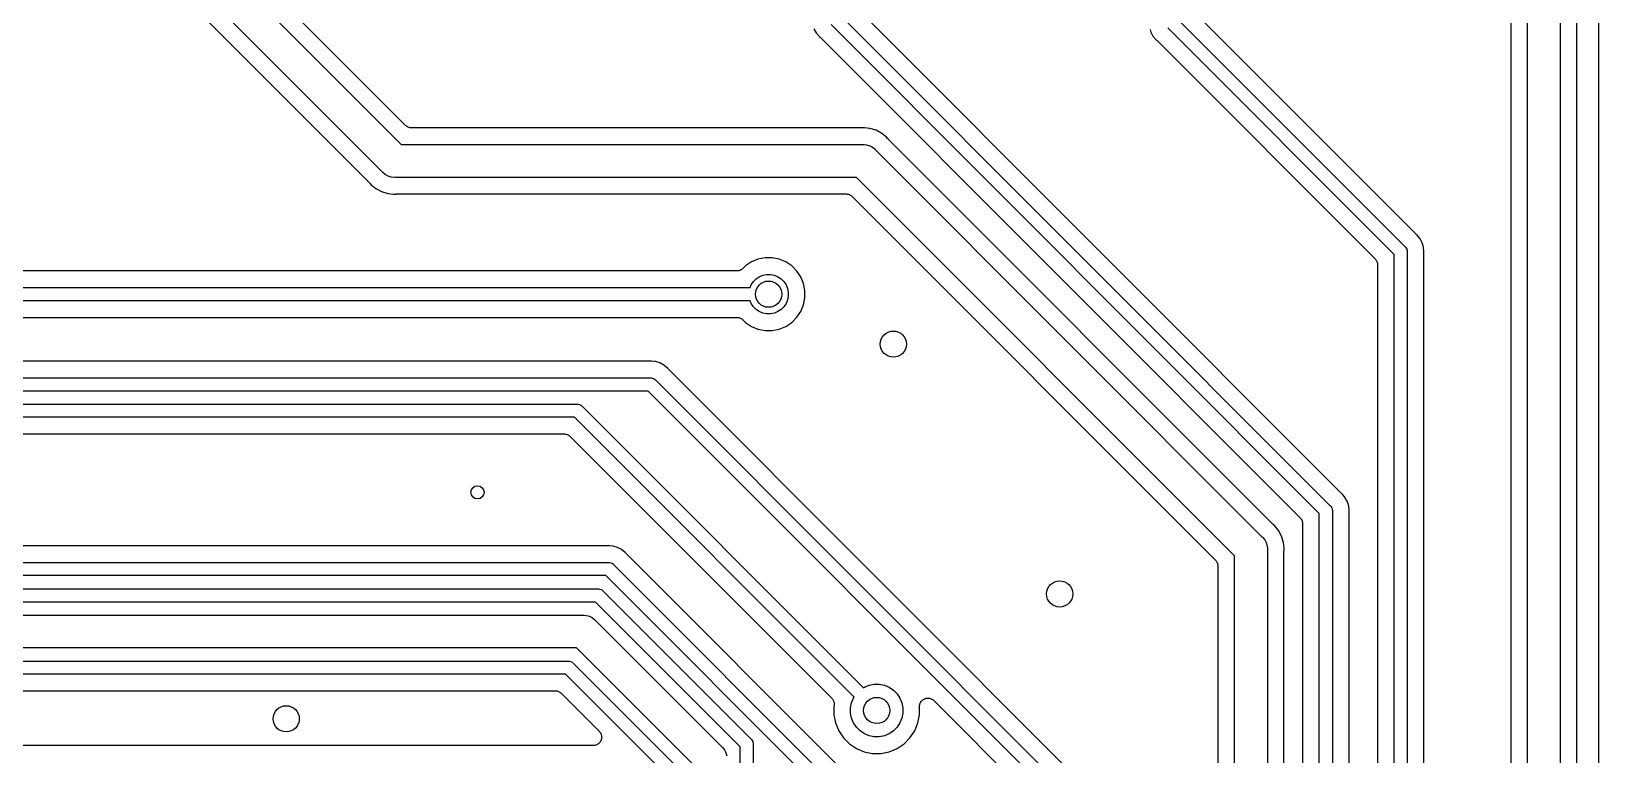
# Model space of a CAD drawing. Extents: x 49 to 143, y -158 to -38.
# Drawn here: x 118.92 to 142.85, y -80.68 to -69.65 of the extents above; entities that cross this region are included whole.
import ezdxf

# ---------------------------------------------------------------- set-up
doc = ezdxf.new("R2010")
doc.units = 0
doc.layers.add('BLACK', color=7, linetype='CONTINUOUS')

msp = doc.modelspace()

# ---------------------------------------------------------------- linework, layer by layer
at = {"layer": 'BLACK', "linetype": 'CONTINUOUS'}
for p, q in [((142.85, -38.2393), (142.85, -147.177)), ((120.9, -67.7144), (124.564, -71.378)), ((124.632, -71.0868), (121.191, -67.6464)), ((120.316, -68.1963), (124.082, -71.9625)), ((124.275, -71.7961), (120.482, -68.0035)), ((141.761, -126.058), (141.761, -68.836)), ((142.261, -68.7447), (142.261, -126.15)), ((142.515, -126.131), (142.515, -68.7634)), ((141.507, -68.9938), (141.507, -116.2)), ((138.918, -76.695), (131.588, -69.3654)), ((130.868, -69.6109), (130.901, -69.6724)), ((138.584, -77.0034), (131.13, -69.549)), ((131.297, -69.4334), (138.751, -76.8878)), ((136, -69.623), (136.011, -69.6614)), ((139.727, -73.0537), (136.273, -69.5995)), ((136.44, -69.4839), (139.894, -72.9381)), ((140.061, -72.7453), (136.731, -69.4159)), ((130.901, -69.6724), (130.945, -69.7263)), ((130.945, -69.7263), (130.954, -69.7335)), ((130.954, -69.7335), (130.955, -69.7346)), ((130.955, -69.7346), (130.959, -69.7384)), ((130.959, -69.7384), (130.963, -69.7418)), ((130.963, -69.7418), (138.293, -77.0714)), ((136.011, -69.6614), (136.044, -69.7229)), ((136.044, -69.7229), (136.088, -69.7768)), ((136.088, -69.7768), (136.097, -69.784)), ((136.097, -69.784), (136.099, -69.7851)), ((136.099, -69.7851), (136.102, -69.7889)), ((136.102, -69.7889), (136.106, -69.7923)), ((136.106, -69.7923), (139.436, -73.1217)), ((124.641, -71.0943), (124.632, -71.0868)), ((124.65, -71.1018), (124.641, -71.0943)), ((124.65, -71.1021), (124.65, -71.1018)), ((124.651, -71.1025), (124.65, -71.1021)), ((124.661, -71.1081), (124.651, -71.1025)), ((124.671, -71.1137), (124.661, -71.1081)), ((124.672, -71.1139), (124.671, -71.1137)), ((124.673, -71.1142), (124.672, -71.1139)), ((124.684, -71.1177), (124.673, -71.1142)), ((124.695, -71.1212), (124.684, -71.1177)), ((124.696, -71.1213), (124.695, -71.1212)), ((124.696, -71.1215), (124.696, -71.1213)), ((124.708, -71.1227), (124.696, -71.1215)), ((124.72, -71.124), (124.708, -71.1227)), ((124.721, -71.124), (124.72, -71.124)), ((131.592, -71.124), (124.721, -71.124)), ((124.721, -71.124), (124.721, -71.124)), ((124.721, -71.124), (124.721, -71.124)), ((124.721, -71.124), (124.721, -71.124)), ((131.597, -71.1235), (131.592, -71.124)), ((131.602, -71.1235), (131.597, -71.1235)), ((131.604, -71.1234), (131.602, -71.1235)), ((131.623, -71.1216), (131.604, -71.1234)), ((131.641, -71.1234), (131.623, -71.1216)), ((131.722, -71.1313), (131.641, -71.1234)), ((131.641, -71.1234), (131.641, -71.1234)), ((131.817, -71.1601), (131.722, -71.1313)), ((131.904, -71.2069), (131.817, -71.1601)), ((131.981, -71.2699), (131.904, -71.2069)), ((131.993, -71.2843), (131.981, -71.2699)), ((131.997, -71.2881), (131.993, -71.2843)), ((132, -71.2923), (131.997, -71.2881)), ((132.001, -71.2935), (132, -71.2923)), ((137.875, -77.1679), (132.001, -71.2935)), ((124.564, -71.378), (131.611, -71.378)), ((131.611, -71.378), (131.623, -71.3768)), ((131.623, -71.3768), (131.635, -71.378)), ((131.635, -71.378), (131.672, -71.3816)), ((131.672, -71.3816), (131.719, -71.3959)), ((131.719, -71.3959), (131.762, -71.4191)), ((131.762, -71.4191), (131.8, -71.4504)), ((131.8, -71.4504), (131.808, -71.4599)), ((131.808, -71.4599), (137.709, -77.3607)), ((124.282, -71.8056), (124.275, -71.7961)), ((124.082, -71.9625), (124.083, -71.9637)), ((124.083, -71.9637), (124.086, -71.9679)), ((124.086, -71.9679), (124.09, -71.9717)), ((124.09, -71.9717), (124.102, -71.9861)), ((124.102, -71.9861), (124.179, -72.0491)), ((124.32, -71.8369), (124.282, -71.8056)), ((124.354, -71.8548), (124.32, -71.8369)), ((124.364, -71.8601), (124.354, -71.8548)), ((124.411, -71.8744), (124.364, -71.8601)), ((124.46, -71.8792), (124.411, -71.8744)), ((124.472, -71.878), (124.46, -71.8792)), ((131.519, -71.878), (124.472, -71.878)), ((137.291, -77.6498), (131.519, -71.878)), ((124.179, -72.0491), (124.266, -72.0959)), ((124.266, -72.0959), (124.361, -72.1247)), ((124.361, -72.1247), (124.441, -72.1326)), ((124.441, -72.1326), (124.441, -72.1326)), ((124.441, -72.1326), (124.46, -72.1344)), ((124.46, -72.1344), (124.479, -72.1326)), ((124.479, -72.1326), (124.48, -72.1324)), ((124.48, -72.1324), (124.486, -72.1325)), ((124.486, -72.1325), (124.491, -72.132)), ((124.491, -72.132), (131.361, -72.132)), ((131.361, -72.132), (131.362, -72.132)), ((131.362, -72.132), (131.362, -72.132)), ((131.362, -72.132), (131.362, -72.132)), ((131.362, -72.132), (131.363, -72.132)), ((131.363, -72.132), (131.375, -72.1333)), ((131.375, -72.1333), (131.387, -72.1345)), ((131.387, -72.1345), (131.387, -72.1347)), ((131.387, -72.1347), (131.388, -72.1348)), ((131.388, -72.1348), (131.399, -72.1383)), ((131.399, -72.1383), (131.41, -72.1418)), ((131.41, -72.1418), (131.411, -72.1421)), ((131.411, -72.1421), (131.411, -72.1423)), ((131.411, -72.1423), (131.422, -72.1479)), ((131.422, -72.1479), (131.432, -72.1535)), ((131.432, -72.1535), (131.433, -72.1539)), ((131.433, -72.1539), (131.433, -72.1542)), ((131.433, -72.1542), (131.442, -72.1617)), ((131.442, -72.1617), (131.451, -72.1692)), ((131.451, -72.1692), (137, -77.7178)), ((140.065, -72.7487), (140.061, -72.7453)), ((140.068, -72.7525), (140.065, -72.7487)), ((140.07, -72.7536), (140.068, -72.7525)), ((140.079, -72.7608), (140.07, -72.7536)), ((139.894, -72.9381), (139.898, -72.9412)), ((139.898, -72.9412), (139.911, -72.9565)), ((139.911, -72.9565), (139.92, -72.9738)), ((139.92, -72.9738), (139.922, -72.9798)), ((139.922, -72.9798), (139.925, -72.9918)), ((139.925, -72.9918), (139.926, -72.9927)), ((139.926, -72.9927), (139.927, -73.0074)), ((140.123, -72.8147), (140.079, -72.7608)), ((140.156, -72.8762), (140.123, -72.8147)), ((140.169, -72.9205), (140.156, -72.8762)), ((140.169, -72.9206), (140.169, -72.9205)), ((140.176, -72.9429), (140.169, -72.9206)), ((140.183, -73.0123), (140.176, -72.9429)), ((129.822, -73.2297), (129.783, -73.2688)), ((129.913, -73.1691), (129.822, -73.2297)), ((130.013, -73.1273), (129.913, -73.1691)), ((130.12, -73.106), (130.013, -73.1273)), ((130.23, -73.106), (130.12, -73.106)), ((130.337, -73.1273), (130.23, -73.106)), ((130.437, -73.1691), (130.337, -73.1273)), ((130.528, -73.2297), (130.437, -73.1691)), ((130.605, -73.3068), (130.528, -73.2297)), ((139.436, -73.1217), (139.436, -73.122)), ((139.436, -73.122), (139.436, -73.122)), ((139.436, -73.122), (139.436, -73.1221)), ((139.436, -73.1221), (139.437, -73.123)), ((139.437, -73.123), (139.444, -73.1322)), ((139.444, -73.1322), (139.452, -73.1413)), ((139.452, -73.1413), (139.452, -73.1418)), ((139.452, -73.1418), (139.453, -73.1424)), ((139.453, -73.1424), (139.458, -73.1528)), ((139.458, -73.1528), (139.463, -73.1631)), ((139.463, -73.1631), (139.464, -73.1638)), ((139.464, -73.1638), (139.464, -73.1644)), ((139.464, -73.1644), (139.467, -73.1756)), ((139.467, -73.1756), (139.471, -73.1869)), ((139.471, -73.1869), (139.471, -73.1875)), ((139.471, -73.1875), (139.471, -73.1882)), ((139.471, -73.1882), (139.472, -73.1998)), ((139.472, -73.1998), (139.473, -73.2115)), ((139.473, -73.2115), (139.473, -99.3688)), ((139.727, -99.5266), (139.727, -73.0537)), ((139.927, -73.0074), (139.927, -73.0074)), ((139.927, -73.0074), (139.927, -73.0123)), ((139.927, -73.0123), (139.927, -73.0172)), ((139.927, -73.0172), (139.927, -99.5631)), ((140.181, -73.0342), (140.182, -73.0288)), ((140.181, -73.0359), (140.181, -73.0342)), ((140.181, -99.5444), (140.181, -73.0359)), ((140.182, -73.0235), (140.183, -73.0123)), ((140.182, -73.0288), (140.182, -73.0235)), ((129.693, -73.306), (117.801, -73.306)), ((129.705, -73.3049), (129.693, -73.306)), ((129.716, -73.3038), (129.705, -73.3049)), ((129.717, -73.3036), (129.716, -73.3038)), ((129.718, -73.3036), (129.717, -73.3036)), ((129.729, -73.3002), (129.718, -73.3036)), ((129.74, -73.2969), (129.729, -73.3002)), ((129.741, -73.2966), (129.74, -73.2969)), ((129.752, -73.2909), (129.741, -73.2964)), ((129.741, -73.2964), (129.741, -73.2966)), ((129.762, -73.2855), (129.752, -73.2909)), ((129.763, -73.2851), (129.762, -73.2855)), ((129.772, -73.2774), (129.763, -73.2848)), ((129.763, -73.2848), (129.763, -73.2851)), ((129.781, -73.27), (129.772, -73.2774)), ((129.782, -73.2691), (129.781, -73.27)), ((129.783, -73.2688), (129.782, -73.2691)), ((129.782, -73.2691), (129.782, -73.2691)), ((129.782, -73.2691), (129.782, -73.2691)), ((129.909, -73.5179), (129.942, -73.4688)), ((129.942, -73.4688), (129.984, -73.427)), ((129.984, -73.427), (130.033, -73.3941)), ((130.033, -73.3941), (130.087, -73.3715)), ((130.087, -73.3715), (130.145, -73.36)), ((130.145, -73.36), (130.205, -73.36)), ((130.205, -73.36), (130.263, -73.3715)), ((130.263, -73.3715), (130.317, -73.3941)), ((130.317, -73.3941), (130.366, -73.427)), ((130.366, -73.427), (130.408, -73.4688)), ((130.408, -73.4688), (130.441, -73.5179)), ((130.666, -73.3976), (130.605, -73.3068)), ((130.708, -73.4984), (130.666, -73.3976)), ((117.643, -73.56), (129.892, -73.56)), ((129.892, -73.56), (129.909, -73.5179)), ((130.441, -73.5179), (130.463, -73.5725)), ((130.463, -73.5725), (130.475, -73.6305)), ((130.475, -73.6895), (130.463, -73.7475)), ((130.475, -73.6305), (130.475, -73.6895)), ((130.729, -73.6054), (130.708, -73.4984)), ((130.729, -73.7146), (130.729, -73.6054)), ((129.892, -73.76), (117.607, -73.76)), ((129.909, -73.8021), (129.892, -73.76)), ((129.942, -73.8512), (129.909, -73.8021)), ((129.984, -73.893), (129.942, -73.8512)), ((130.033, -73.9259), (129.984, -73.893)), ((130.087, -73.9485), (130.033, -73.9259)), ((130.145, -73.96), (130.087, -73.9485)), ((130.263, -73.9485), (130.205, -73.96)), ((130.317, -73.9259), (130.263, -73.9485)), ((130.366, -73.893), (130.317, -73.9259)), ((130.408, -73.8512), (130.366, -73.893)), ((130.441, -73.8021), (130.408, -73.8512)), ((130.463, -73.7475), (130.441, -73.8021)), ((130.605, -74.0132), (130.666, -73.9224)), ((130.666, -73.9224), (130.708, -73.8216)), ((130.708, -73.8216), (130.729, -73.7146)), ((117.626, -74.014), (129.693, -74.014)), ((129.693, -74.014), (129.693, -74.014)), ((129.693, -74.014), (129.693, -74.014)), ((129.693, -74.014), (129.693, -74.014)), ((129.693, -74.014), (129.695, -74.014)), ((129.695, -74.014), (129.706, -74.0153)), ((129.706, -74.0153), (129.718, -74.0165)), ((129.718, -74.0165), (129.719, -74.0167)), ((129.719, -74.0167), (129.719, -74.0168)), ((129.719, -74.0168), (129.731, -74.0203)), ((129.731, -74.0203), (129.742, -74.0238)), ((129.742, -74.0238), (129.742, -74.0241)), ((129.742, -74.0241), (129.743, -74.0243)), ((129.743, -74.0243), (129.753, -74.0299)), ((129.753, -74.0299), (129.764, -74.0355)), ((129.764, -74.0355), (129.764, -74.0359)), ((129.764, -74.0359), (129.765, -74.0362)), ((129.765, -74.0362), (129.774, -74.0437)), ((129.774, -74.0437), (129.783, -74.0512)), ((129.783, -74.0512), (129.822, -74.0903)), ((129.822, -74.0903), (129.913, -74.1509)), ((129.913, -74.1509), (130.013, -74.1927)), ((130.205, -73.96), (130.145, -73.96)), ((130.337, -74.1927), (130.437, -74.1509)), ((130.437, -74.1509), (130.528, -74.0903)), ((130.528, -74.0903), (130.605, -74.0132)), ((130.013, -74.1927), (130.12, -74.214)), ((130.12, -74.214), (130.23, -74.214)), ((130.23, -74.214), (130.337, -74.1927)), ((128.354, -74.684), (117.528, -74.684)), ((128.36, -74.6835), (128.354, -74.684)), ((128.365, -74.6835), (128.36, -74.6835)), ((128.367, -74.6834), (128.365, -74.6835)), ((128.378, -74.6823), (128.367, -74.6834)), ((128.389, -74.6834), (128.378, -74.6823)), ((128.447, -74.6891), (128.389, -74.6834)), ((128.389, -74.6834), (128.389, -74.6834)), ((128.514, -74.7094), (128.447, -74.6891)), ((128.576, -74.7422), (128.514, -74.7094)), ((128.63, -74.7865), (128.576, -74.7422)), ((128.637, -74.7952), (128.63, -74.7865)), ((128.64, -74.7989), (128.637, -74.7952)), ((128.644, -74.8031), (128.64, -74.7989)), ((128.645, -74.8044), (128.644, -74.8031)), ((136.378, -82.537), (128.645, -74.8044)), ((128.337, -75.138), (117.334, -75.138)), ((117.37, -74.938), (128.373, -74.938)), ((136.044, -82.8454), (128.337, -75.138)), ((128.373, -74.938), (128.378, -74.9375)), ((128.378, -74.9375), (128.383, -74.938)), ((128.383, -74.938), (128.383, -74.938)), ((128.383, -74.938), (128.398, -74.9394)), ((128.398, -74.9394), (128.416, -74.9452)), ((128.416, -74.9452), (128.434, -74.9544)), ((128.434, -74.9544), (128.449, -74.9669)), ((128.449, -74.9669), (128.452, -74.9708)), ((128.452, -74.9708), (136.211, -82.7298)), ((116.951, -75.338), (127.249, -75.338)), ((127.249, -75.338), (127.254, -75.3375)), ((127.254, -75.3375), (127.259, -75.338)), ((127.259, -75.338), (127.259, -75.338)), ((127.259, -75.338), (127.274, -75.3394)), ((127.274, -75.3394), (127.292, -75.3452)), ((127.292, -75.3452), (127.31, -75.3545)), ((127.31, -75.3545), (127.325, -75.3669)), ((127.325, -75.3669), (127.328, -75.3708)), ((127.328, -75.3708), (131.622, -79.665)), ((127.213, -75.538), (116.914, -75.538)), ((131.481, -79.8064), (127.213, -75.538)), ((116.933, -75.792), (127.055, -75.792)), ((127.055, -75.792), (127.055, -75.792)), ((127.055, -75.792), (127.055, -75.792)), ((127.055, -75.792), (127.055, -75.792)), ((127.055, -75.792), (127.057, -75.792)), ((127.057, -75.792), (127.068, -75.7933)), ((127.068, -75.7933), (127.08, -75.7945)), ((127.08, -75.7945), (127.081, -75.7947)), ((127.081, -75.7947), (127.081, -75.7948)), ((127.081, -75.7948), (127.092, -75.7983)), ((127.092, -75.7983), (127.104, -75.8018)), ((127.104, -75.8018), (127.104, -75.8021)), ((127.104, -75.8021), (127.105, -75.8023)), ((127.105, -75.8023), (127.115, -75.8079)), ((127.115, -75.8079), (127.125, -75.8135)), ((127.125, -75.8135), (127.126, -75.8139)), ((127.126, -75.8139), (127.127, -75.8142)), ((127.127, -75.8142), (127.135, -75.8217)), ((127.135, -75.8217), (127.145, -75.8292)), ((127.145, -75.8292), (131.139, -79.8234)), ((138.922, -76.6984), (138.918, -76.695)), ((138.925, -76.7022), (138.922, -76.6984)), ((138.927, -76.7033), (138.925, -76.7022)), ((138.936, -76.7105), (138.927, -76.7033)), ((138.98, -76.7644), (138.936, -76.7105)), ((139.013, -76.8259), (138.98, -76.7644)), ((138.584, -98.5106), (138.584, -77.0034)), ((138.751, -76.8878), (138.755, -76.8909)), ((138.755, -76.8909), (138.768, -76.9062)), ((138.768, -76.9062), (138.772, -76.9143)), ((138.772, -76.9143), (138.777, -76.9235)), ((138.777, -76.9235), (138.78, -76.9325)), ((138.78, -76.9325), (138.783, -76.9424)), ((138.783, -76.9424), (138.784, -76.9571)), ((138.784, -76.9571), (138.784, -76.9571)), ((138.784, -76.9571), (138.784, -76.962)), ((138.784, -76.962), (138.784, -76.9669)), ((138.784, -76.9669), (138.784, -98.5471)), ((139.018, -76.8429), (139.013, -76.8259)), ((139.033, -76.8926), (139.018, -76.8429)), ((139.018, -76.8429), (139.018, -76.8429)), ((139.04, -76.962), (139.033, -76.8926)), ((139.038, -76.9839), (139.039, -76.9785)), ((139.038, -76.9856), (139.038, -76.9839)), ((139.038, -98.5284), (139.038, -76.9856)), ((139.039, -76.9732), (139.04, -76.962)), ((139.039, -76.9785), (139.039, -76.9732)), ((137.88, -77.1713), (137.875, -77.1679)), ((137.883, -77.1751), (137.88, -77.1713)), ((137.885, -77.1763), (137.883, -77.1751)), ((137.899, -77.1881), (137.885, -77.1763)), ((137.962, -77.2648), (137.899, -77.1881)), ((138.009, -77.3524), (137.962, -77.2648)), ((138.293, -77.0714), (138.293, -77.0717)), ((138.293, -77.0717), (138.293, -77.0717)), ((138.293, -77.0717), (138.293, -77.0718)), ((138.293, -77.0718), (138.294, -77.0727)), ((138.294, -77.0727), (138.301, -77.0819)), ((138.301, -77.0819), (138.309, -77.091)), ((138.309, -77.091), (138.309, -77.0915)), ((138.309, -77.0915), (138.31, -77.0921)), ((138.31, -77.0921), (138.315, -77.1025)), ((138.315, -77.1025), (138.32, -77.1128)), ((138.32, -77.1128), (138.321, -77.1135)), ((138.321, -77.1135), (138.321, -77.1141)), ((138.321, -77.1141), (138.324, -77.1254)), ((138.324, -77.1254), (138.328, -77.1366)), ((138.328, -77.1366), (138.328, -77.1372)), ((138.328, -77.1372), (138.328, -77.1379)), ((138.328, -77.1379), (138.329, -77.1496)), ((138.329, -77.1496), (138.33, -77.1612)), ((138.33, -77.1612), (138.33, -98.3528)), ((127.71, -77.497), (117.605, -77.497)), ((127.715, -77.4965), (127.71, -77.497)), ((127.721, -77.4965), (127.715, -77.4965)), ((127.723, -77.4964), (127.721, -77.4965)), ((127.734, -77.4953), (127.723, -77.4964)), ((127.745, -77.4964), (127.734, -77.4953)), ((127.803, -77.5021), (127.745, -77.4964)), ((127.745, -77.4964), (127.745, -77.4964)), ((127.87, -77.5224), (127.803, -77.5021)), ((127.931, -77.5552), (127.87, -77.5224)), ((137.709, -77.3607), (137.719, -77.3686)), ((137.719, -77.3686), (137.75, -77.4066)), ((137.75, -77.4066), (137.768, -77.4401)), ((137.768, -77.4401), (137.773, -77.4501)), ((137.773, -77.4501), (137.787, -77.4972)), ((137.787, -77.4972), (137.792, -77.5462)), ((138.038, -77.4474), (138.009, -77.3524)), ((138.046, -77.5274), (138.038, -77.4474)), ((138.046, -77.5277), (138.046, -77.5274)), ((138.047, -77.5462), (138.046, -77.5277)), ((117.447, -77.751), (127.729, -77.751)), ((127.729, -77.751), (127.734, -77.7505)), ((127.734, -77.7505), (127.739, -77.751)), ((127.739, -77.751), (127.739, -77.751)), ((127.739, -77.751), (127.753, -77.7524)), ((127.753, -77.7524), (127.772, -77.7582)), ((127.772, -77.7582), (127.79, -77.7675)), ((127.79, -77.7675), (127.805, -77.7799)), ((127.805, -77.7799), (127.808, -77.7838)), ((127.985, -77.5995), (127.931, -77.5552)), ((127.992, -77.6082), (127.985, -77.5995)), ((127.996, -77.6119), (127.992, -77.6082)), ((127.999, -77.6161), (127.996, -77.6119)), ((128.001, -77.6174), (127.999, -77.6161)), ((131.399, -81.0158), (128.001, -77.6174)), ((137, -77.7178), (137, -77.7181)), ((137, -77.7181), (137, -77.7181)), ((137, -77.7181), (137, -77.7181)), ((137, -77.7181), (137.001, -77.719)), ((137.001, -77.719), (137.008, -77.7282)), ((137.008, -77.7282), (137.016, -77.7373)), ((137.016, -77.7373), (137.016, -77.7379)), ((137.016, -77.7379), (137.017, -77.7384)), ((137.017, -77.7384), (137.022, -77.7488)), ((137.022, -77.7488), (137.027, -77.7592)), ((137.027, -77.7592), (137.028, -77.7598)), ((137.028, -77.7598), (137.028, -77.7604)), ((137.028, -77.7604), (137.031, -77.7717)), ((137.031, -77.7717), (137.035, -77.7829)), ((137.291, -96.7974), (137.291, -77.6498)), ((137.792, -77.5462), (137.791, -77.5585)), ((137.791, -77.5585), (137.791, -96.8887)), ((138.045, -77.5754), (138.046, -77.5701)), ((138.045, -77.5772), (138.045, -77.5754)), ((138.045, -96.87), (138.045, -77.5772)), ((138.046, -77.5647), (138.047, -77.5462)), ((138.046, -77.5701), (138.046, -77.5647)), ((127.692, -77.951), (117.411, -77.951)), ((131.216, -81.4742), (127.692, -77.951)), ((127.808, -77.7838), (131.331, -81.307)), ((137.035, -77.7829), (137.035, -77.7836)), ((137.035, -77.7836), (137.035, -77.7842)), ((137.035, -77.7842), (137.036, -77.7959)), ((137.036, -77.7959), (137.037, -77.8076)), ((137.037, -77.8076), (137.037, -96.6396)), ((117.286, -78.156), (127.568, -78.156)), ((127.568, -78.156), (127.573, -78.1555)), ((127.573, -78.1555), (127.578, -78.156)), ((127.578, -78.156), (127.578, -78.156)), ((127.578, -78.156), (127.593, -78.1574)), ((127.593, -78.1574), (127.611, -78.1631)), ((127.611, -78.1631), (127.629, -78.1724)), ((127.629, -78.1724), (127.644, -78.1849)), ((127.644, -78.1849), (127.647, -78.1887)), ((127.647, -78.1887), (129.908, -80.4499)), ((127.532, -78.356), (117.25, -78.356)), ((129.741, -80.5655), (127.532, -78.356)), ((116.236, -78.556), (127.333, -78.556)), ((127.333, -78.556), (127.345, -78.5548)), ((127.345, -78.5548), (127.357, -78.556)), ((127.357, -78.556), (127.394, -78.5596)), ((127.394, -78.5596), (127.441, -78.5739)), ((127.441, -78.5739), (127.485, -78.5971)), ((127.485, -78.5971), (127.523, -78.6283)), ((127.523, -78.6283), (127.531, -78.6379)), ((127.531, -78.6379), (129.459, -80.5664)), ((127.242, -79.056), (116.145, -79.056)), ((129.041, -80.8554), (127.242, -79.056)), ((127.076, -79.456), (115.909, -79.456)), ((115.946, -79.256), (127.112, -79.256)), ((128.641, -81.0211), (127.076, -79.456)), ((127.112, -79.256), (127.117, -79.2555)), ((127.117, -79.2555), (127.122, -79.256)), ((127.122, -79.256), (127.122, -79.256)), ((127.122, -79.256), (127.137, -79.2574)), ((127.137, -79.2574), (127.156, -79.2632)), ((127.156, -79.2632), (127.173, -79.2724)), ((127.173, -79.2724), (127.188, -79.2849)), ((127.188, -79.2849), (127.192, -79.2888)), ((127.192, -79.2888), (128.808, -80.9055)), ((131.622, -79.665), (131.637, -79.6555)), ((131.637, -79.6555), (131.709, -79.6254)), ((131.709, -79.6254), (131.787, -79.61)), ((131.787, -79.61), (131.865, -79.61)), ((131.865, -79.61), (131.943, -79.6254)), ((131.943, -79.6254), (132.015, -79.6555)), ((132.015, -79.6555), (132.081, -79.6993)), ((116.5, -79.71), (126.918, -79.71)), ((126.918, -79.71), (126.919, -79.71)), ((126.919, -79.71), (126.919, -79.71)), ((126.919, -79.71), (126.919, -79.71)), ((126.919, -79.71), (126.92, -79.71)), ((126.92, -79.71), (126.932, -79.7113)), ((126.932, -79.7113), (126.943, -79.7125)), ((126.943, -79.7125), (126.944, -79.7127)), ((126.944, -79.7127), (126.944, -79.7128)), ((126.944, -79.7128), (126.956, -79.7163)), ((126.956, -79.7163), (126.967, -79.7197)), ((126.967, -79.7197), (126.967, -79.7201)), ((126.967, -79.7201), (126.968, -79.7203)), ((126.968, -79.7203), (126.978, -79.7259)), ((126.978, -79.7259), (126.989, -79.7315)), ((126.989, -79.7315), (126.989, -79.7319)), ((126.989, -79.7319), (126.99, -79.7322)), ((126.99, -79.7322), (126.999, -79.7397)), ((126.999, -79.7397), (127.008, -79.7472)), ((127.008, -79.7472), (127.589, -80.3282)), ((131.139, -79.8234), (131.139, -79.8238)), ((131.139, -79.8238), (131.139, -79.8238)), ((131.139, -79.8238), (131.139, -79.8238)), ((131.139, -79.8238), (131.14, -79.8247)), ((131.14, -79.8247), (131.147, -79.8339)), ((131.147, -79.8339), (131.155, -79.843)), ((131.155, -79.843), (131.155, -79.8435)), ((131.155, -79.8435), (131.155, -79.844)), ((131.155, -79.844), (131.161, -79.8546)), ((131.161, -79.8546), (131.166, -79.8649)), ((131.166, -79.8649), (131.167, -79.8655)), ((131.167, -79.8655), (131.167, -79.866)), ((131.167, -79.866), (131.17, -79.8774)), ((131.17, -79.8774), (131.174, -79.8886)), ((131.174, -79.8886), (131.174, -79.8892)), ((131.174, -79.8892), (131.174, -79.8898)), ((131.174, -79.8898), (131.175, -79.9016)), ((131.175, -79.9263), (131.174, -79.938)), ((131.175, -79.9016), (131.176, -79.9133)), ((131.176, -79.9145), (131.175, -79.9263)), ((131.176, -79.9133), (131.176, -79.9139)), ((131.176, -79.9139), (131.176, -79.9145)), ((131.426, -79.9706), (131.441, -79.8933)), ((131.441, -79.8933), (131.472, -79.8205)), ((131.472, -79.8205), (131.481, -79.8064)), ((132.081, -79.6993), (132.137, -79.755)), ((132.137, -79.755), (132.18, -79.8205)), ((132.18, -79.8205), (132.211, -79.8933)), ((132.211, -79.8933), (132.226, -79.9706)), ((132.48, -79.9455), (132.481, -79.9331)), ((132.481, -79.9331), (132.483, -79.9213)), ((132.483, -79.9208), (132.486, -79.9092)), ((132.483, -79.9211), (132.483, -79.9208)), ((132.483, -79.9213), (132.483, -79.9211)), ((132.486, -79.9092), (132.49, -79.8976)), ((132.49, -79.8972), (132.496, -79.8866)), ((132.49, -79.8974), (132.49, -79.8972)), ((132.49, -79.8976), (132.49, -79.8974)), ((132.496, -79.8866), (132.502, -79.8759)), ((132.502, -79.8755), (132.51, -79.8662)), ((132.502, -79.8757), (132.502, -79.8755)), ((132.502, -79.8759), (132.502, -79.8757)), ((132.51, -79.8662), (132.518, -79.8568)), ((132.518, -79.8565), (132.528, -79.8489)), ((132.518, -79.8567), (132.518, -79.8565)), ((132.518, -79.8568), (132.518, -79.8567)), ((132.528, -79.8489), (132.537, -79.8412)), ((132.537, -79.841), (132.548, -79.8353)), ((132.537, -79.8411), (132.537, -79.841)), ((132.537, -79.8412), (132.537, -79.8411)), ((132.548, -79.8353), (132.559, -79.8297)), ((132.559, -79.8295), (132.571, -79.826)), ((132.559, -79.8296), (132.559, -79.8295)), ((132.559, -79.8297), (132.559, -79.8296)), ((132.571, -79.826), (132.583, -79.8226)), ((132.583, -79.8225), (132.595, -79.8214)), ((132.583, -79.8226), (132.583, -79.8225)), ((132.583, -79.8225), (132.583, -79.8225)), ((132.595, -79.8214), (132.607, -79.8202)), ((132.607, -79.8202), (132.608, -79.8203)), ((132.608, -79.8203), (132.608, -79.8202)), ((132.608, -79.8202), (132.62, -79.8215)), ((132.62, -79.8215), (132.632, -79.8227)), ((132.632, -79.8227), (132.632, -79.8228)), ((132.632, -79.8228), (132.633, -79.8228)), ((132.633, -79.8228), (132.644, -79.8265)), ((132.644, -79.8265), (132.656, -79.83)), ((132.656, -79.83), (132.656, -79.8301)), ((132.656, -79.8301), (132.656, -79.8302)), ((132.656, -79.8302), (132.667, -79.836)), ((132.667, -79.836), (132.678, -79.8417)), ((132.678, -79.8417), (132.678, -79.8418)), ((132.678, -79.8418), (132.678, -79.8419)), ((132.678, -79.8419), (132.687, -79.8497)), ((132.687, -79.8497), (132.697, -79.8574)), ((132.697, -79.8574), (135.753, -82.9134)), ((131.174, -79.938), (131.172, -79.9456)), ((131.172, -79.9456), (131.172, -80.0744)), ((131.172, -80.0744), (131.197, -80.2008)), ((131.426, -80.0494), (131.426, -79.9706)), ((131.441, -80.1267), (131.426, -80.0494)), ((131.472, -80.1995), (131.441, -80.1267)), ((132.211, -80.1267), (132.18, -80.1995)), ((132.226, -80.0494), (132.211, -80.1267)), ((132.226, -79.9706), (132.226, -80.0494)), ((132.455, -80.2008), (132.48, -80.0744)), ((132.48, -79.9459), (132.48, -79.9455)), ((132.48, -79.9472), (132.48, -79.9459)), ((132.48, -79.9459), (132.48, -79.9459)), ((132.48, -79.9459), (132.48, -79.9459)), ((132.48, -80.0744), (132.48, -79.9472)), ((127.589, -80.3282), (127.59, -80.3291)), ((127.59, -80.3291), (127.59, -80.3291)), ((127.59, -80.3291), (127.59, -80.3292)), ((127.59, -80.3292), (127.59, -80.3295)), ((127.59, -80.3295), (127.598, -80.3391)), ((127.598, -80.3391), (127.605, -80.3485)), ((127.605, -80.3485), (127.605, -80.3487)), ((127.605, -80.3487), (127.606, -80.3488)), ((127.606, -80.3488), (127.611, -80.3597)), ((127.611, -80.3597), (127.617, -80.3704)), ((127.617, -80.3704), (127.617, -80.3706)), ((127.617, -80.3706), (127.617, -80.3708)), ((127.617, -80.3708), (127.62, -80.3827)), ((127.62, -80.3827), (127.624, -80.3942)), ((127.624, -80.3942), (127.624, -80.3944)), ((127.624, -80.3944), (127.624, -80.3946)), ((127.624, -80.3946), (127.625, -80.4068)), ((127.625, -80.4068), (127.626, -80.4189)), ((131.197, -80.2008), (131.246, -80.3198)), ((131.246, -80.3198), (131.318, -80.4269)), ((131.515, -80.265), (131.472, -80.1995)), ((131.571, -80.3207), (131.515, -80.265)), ((131.637, -80.3645), (131.571, -80.3207)), ((131.709, -80.3946), (131.637, -80.3645)), ((131.787, -80.41), (131.709, -80.3946)), ((131.865, -80.41), (131.787, -80.41)), ((131.943, -80.3946), (131.865, -80.41)), ((132.015, -80.3645), (131.943, -80.3946)), ((132.081, -80.3207), (132.015, -80.3645)), ((132.137, -80.265), (132.081, -80.3207)), ((132.18, -80.1995), (132.137, -80.265)), ((132.334, -80.4269), (132.406, -80.3198)), ((132.406, -80.3198), (132.455, -80.2008)), ((127.499, -80.545), (117.081, -80.545)), ((127.511, -80.5438), (127.499, -80.545)), ((127.523, -80.5427), (127.511, -80.5438)), ((127.524, -80.5426), (127.523, -80.5427)), ((127.535, -80.5391), (127.524, -80.5426)), ((127.524, -80.5426), (127.524, -80.5426)), ((127.547, -80.5356), (127.535, -80.5391)), ((127.558, -80.5298), (127.547, -80.5354)), ((127.547, -80.5354), (127.547, -80.5355)), ((127.547, -80.5355), (127.547, -80.5356)), ((127.569, -80.524), (127.558, -80.5298)), ((127.579, -80.5161), (127.569, -80.5238)), ((127.569, -80.5238), (127.569, -80.5239)), ((127.569, -80.5239), (127.569, -80.524)), ((127.588, -80.5084), (127.579, -80.5161)), ((127.589, -80.5081), (127.588, -80.5083)), ((127.588, -80.5083), (127.588, -80.5084)), ((127.596, -80.4987), (127.589, -80.5081)), ((127.604, -80.4894), (127.596, -80.4987)), ((127.61, -80.4783), (127.604, -80.489)), ((127.604, -80.489), (127.604, -80.4892)), ((127.604, -80.4892), (127.604, -80.4894)), ((127.616, -80.4676), (127.61, -80.4783)), ((127.62, -80.4556), (127.616, -80.4672)), ((127.616, -80.4672), (127.616, -80.4674)), ((127.616, -80.4674), (127.616, -80.4676)), ((127.623, -80.444), (127.62, -80.4556)), ((127.624, -80.4435), (127.623, -80.4437)), ((127.623, -80.4437), (127.623, -80.444)), ((127.625, -80.4315), (127.624, -80.4435)), ((127.626, -80.4193), (127.625, -80.4315)), ((127.626, -80.4189), (127.626, -80.4191)), ((127.626, -80.4191), (127.626, -80.4193)), ((129.459, -80.5664), (129.469, -80.5742)), ((129.469, -80.5742), (129.5, -80.6123)), ((129.5, -80.6123), (129.515, -80.6413)), ((129.515, -80.6413), (129.523, -80.6557)), ((129.741, -86.6561), (129.741, -80.5655)), ((129.908, -80.4499), (129.912, -80.453)), ((129.912, -80.453), (129.925, -80.4682)), ((129.925, -80.4682), (129.934, -80.4856)), ((129.934, -80.4856), (129.936, -80.4918)), ((129.936, -80.4918), (129.94, -80.5044)), ((129.94, -80.5044), (129.94, -80.5044)), ((129.94, -80.5044), (129.941, -80.5191)), ((129.941, -80.5191), (129.941, -80.5191)), ((129.941, -80.5191), (129.942, -80.524)), ((129.942, -80.524), (129.941, -80.5289)), ((129.941, -80.5289), (129.941, -86.6196)), ((131.318, -80.4269), (131.409, -80.518)), ((131.409, -80.518), (131.516, -80.5896)), ((131.516, -80.5896), (131.635, -80.6389)), ((131.635, -80.6389), (131.762, -80.664)), ((131.89, -80.664), (132.017, -80.6389)), ((132.017, -80.6389), (132.136, -80.5896)), ((132.136, -80.5896), (132.243, -80.518)), ((132.243, -80.518), (132.334, -80.4269)), ((129.523, -80.6557), (129.537, -80.7029)), ((131.762, -80.664), (131.89, -80.664))]:
    msp.add_line(p, q, dxfattribs=at)
at = {"layer": 'BLACK'}
for centre, radius in [((130.175, -73.66), 0.2), ((132.08, -74.422), 0.2), ((125.73, -76.6826), 0.1), ((134.62, -78.232), 0.2), ((131.826, -80.01), 0.2), ((122.809, -80.137), 0.2)]:
    msp.add_circle(centre, radius, dxfattribs=at)

doc.saveas('drawing.dxf')
